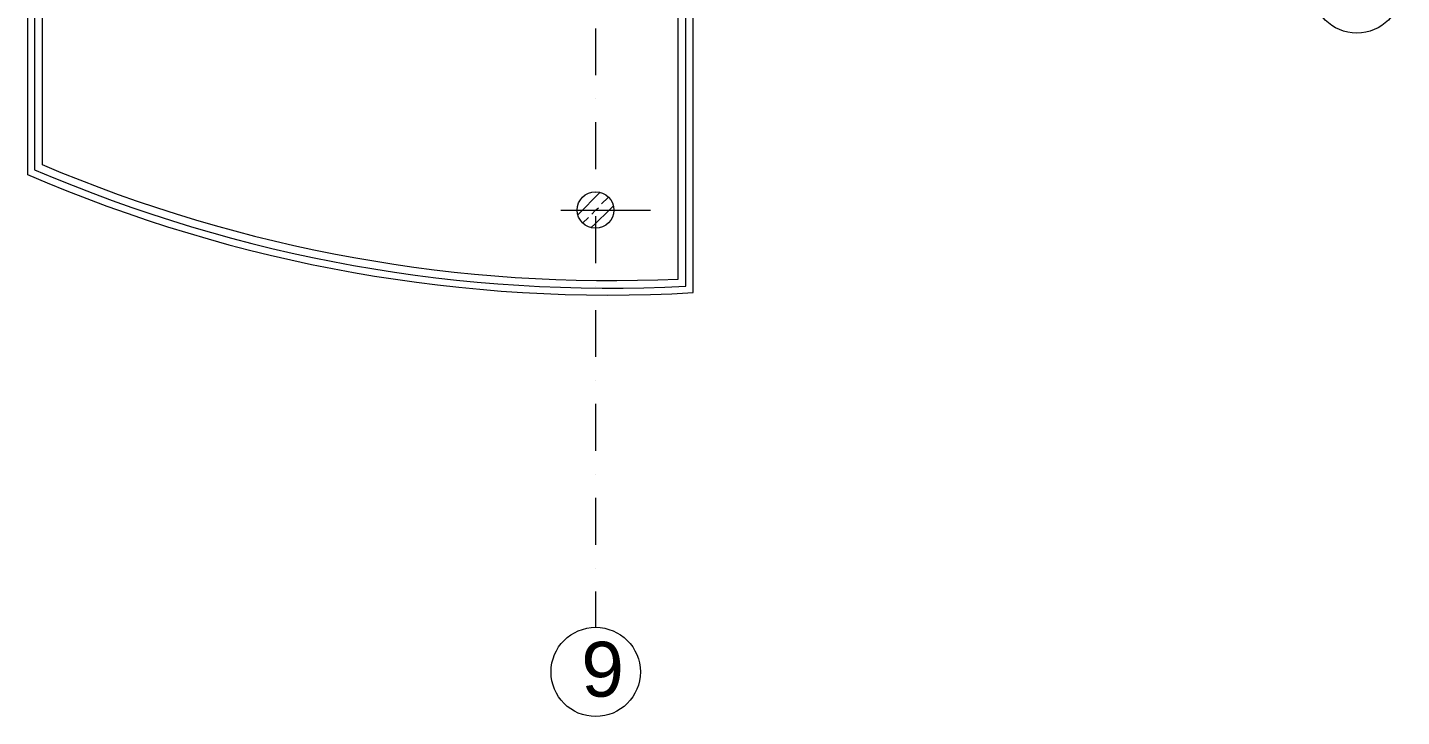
# Model space of a CAD drawing. Header units: millimetres. Extents: x 440 to 72591, y -28954 to 25941.
# Drawn here: x 22751 to 32035, y -28954 to -24294 of the extents above; entities that cross this region are included whole.
import ezdxf

# ---------------------------------------------------------------- set-up
doc = ezdxf.new("R2010")
doc.units = ezdxf.units.MM
doc.layers.add('podkład', color=7, linetype='Continuous')
doc.styles.get("Standard").update_dxf_attribs({"font": 'arial.ttf'})

msp = doc.modelspace()

# ---------------------------------------------------------------- linework, layer by layer
at = {"layer": 'podkład', "color": 7, "lineweight": 5, "transparency": 33554572}
for points in [[(22751.2, -25287.4, 0.117086), (27249.7, -26087.4), (27249.7, -24030.2), (26710, -24030.2)], [(22798.9, -24147.7), (22798.9, -25255.6, 0.115362), (27198.9, -26042.9), (27198.9, -24077.9), (26710, -24077.9)], [(22849.7, -25220.7, 0.11243), (27148.1, -25995.3), (27148.1, -24128.6), (26710, -24128.6)]]:
    msp.add_lwpolyline(points, format="xyb", dxfattribs=at)
for points in [[(22751.2, -24147.7), (22751.2, -25290.6)], [(22849.7, -24147.7), (22849.7, -25223.9)], [(22751.2, -24474.7), (22751.2, -24735)], [(27249.7, -24735), (27249.7, -24474.7)], [(22751.2, -24728.6), (22751.2, -24992.1)], [(27249.7, -24992.1), (27249.7, -24728.6)]]:
    msp.add_lwpolyline(points, dxfattribs=at)
at = {"layer": 'podkład', "color": 6, "lineweight": 5, "transparency": 33554572}
for points in [[(26589.3, -24300.1), (26589.3, -24617.5)], [(26589.3, -24776.3), (26589.3, -24776.3)], [(26589.3, -24935), (26589.3, -25252.5)], [(26589.3, -25411.2), (26589.3, -25411.2)], [(26354.4, -25528.6), (26960.8, -25528.6)], [(26589.3, -25569.9), (26589.3, -25887.4)], [(26589.3, -26046.1), (26589.3, -26046.1)], [(26589.3, -26204.8), (26589.3, -26522.3)], [(26589.3, -26681), (26589.3, -26681)], [(26589.3, -26839.8), (26589.3, -27157.2)], [(26589.3, -27315.9), (26589.3, -27315.9)], [(26589.3, -27474.7), (26589.3, -27792.1)], [(26589.3, -27950.9), (26589.3, -27950.9)], [(26589.3, -28109.6), (26589.3, -28347.7)]]:
    msp.add_lwpolyline(points, dxfattribs=at)
at = {"layer": 'podkład', "color": 8, "lineweight": 5, "true_color": 0x808080, "transparency": 33554572}
for points in [[(26468.7, -25560.4), (26500.4, -25528.6), (26589.3, -25439.8), (26621.1, -25408)], [(26557.6, -25649.3), (26589.3, -25620.7), (26681.4, -25528.6), (26710, -25500.1)], [(26563.9, -25557.2), (26589.3, -25528.6), (26608.4, -25512.8)], [(26589.3, -25528.6), (26589.3, -25528.6)], [(26630.6, -25487.4), (26675, -25442.9)], [(26500.4, -25617.5), (26541.7, -25579.4)]]:
    msp.add_lwpolyline(points, dxfattribs=at)
at = {"layer": 'podkład', "color": 7, "lineweight": 5, "transparency": 33554572}
for centre in [(31733.1, -24030.4), (26590.3, -28652.6)]:
    msp.add_circle(centre, 301.7, dxfattribs=at)
at = {"layer": 'podkład', "color": 1, "lineweight": 5, "transparency": 33554572}
msp.add_circle((26589.2, -25528.5), 123.7, dxfattribs=at)

# ---------------------------------------------------------------- texts
at = {"layer": 'podkład', "lineweight": 5, "transparency": 33554572, "insert": (26492.9, -28448.7), "char_height": 371.1, "attachment_point": 1}
msp.add_mtext_dynamic_manual_height_columns('9', width=331.49, gutter_width=11.6, heights=[0], dxfattribs=at)

doc.saveas('drawing.dxf')
